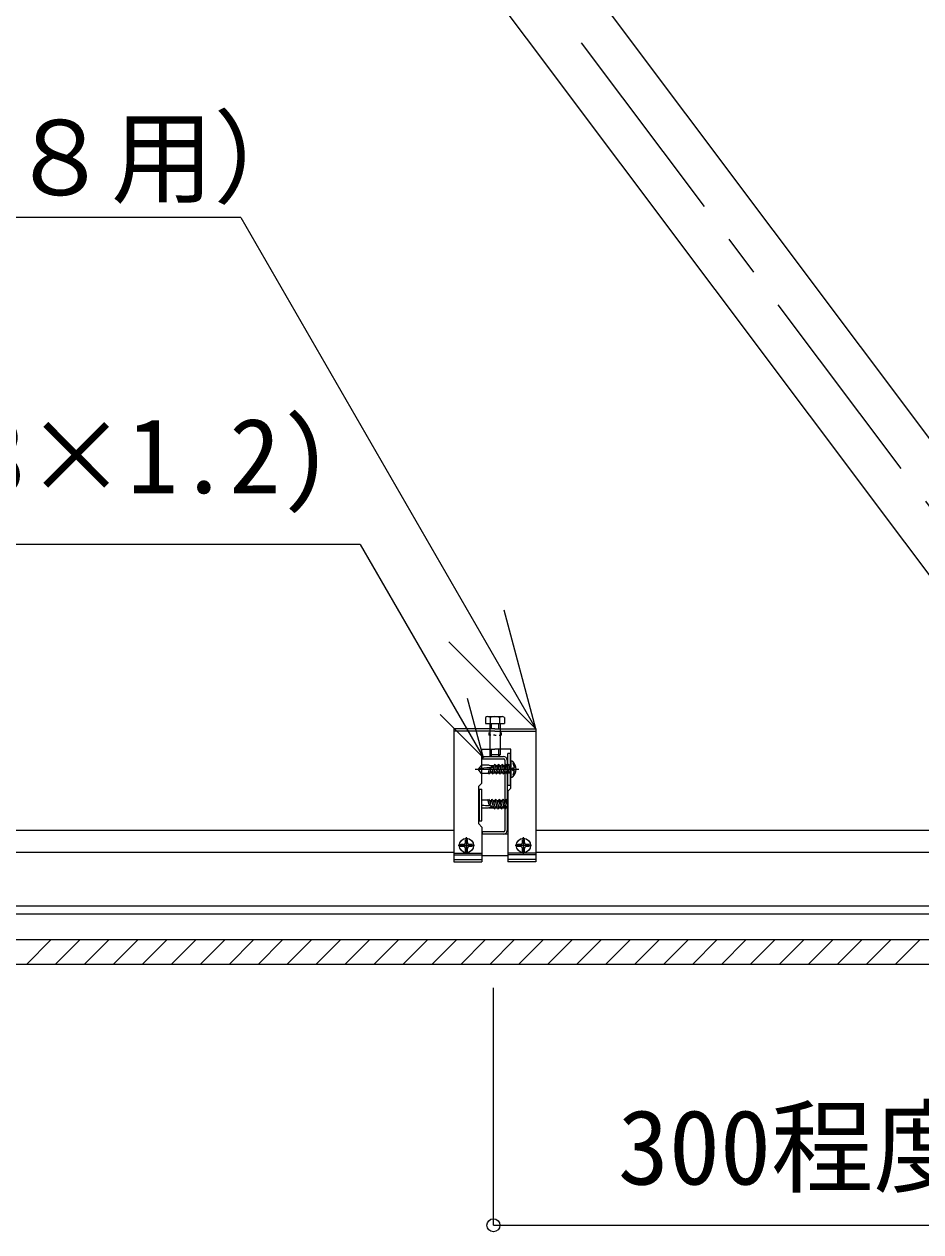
# Model space of a CAD drawing. Units: millimetres at full size, sheet at 1:20; details may follow other scales. Extents: x -4155 to 4045, y -2866 to 2834.
# Drawn here: x 1020 to 1458, y -2214 to -1624 of the extents above; entities that cross this region are included whole.
import ezdxf
from ezdxf.enums import TextEntityAlignment as Align

# ---------------------------------------------------------------- set-up
doc = ezdxf.new("R2010")
doc.units = ezdxf.units.MM
doc.header["$LTSCALE"] = 20
doc.linetypes.add('CHAIN1', pattern=[8, 5, -1, 1, -1])
for name, color, linetype, lineweight in [('1-0_断面', 7, 'Continuous', 9), ('1-1_寸法', 7, 'Continuous', 9), ('1-2_文字', 7, 'Continuous', 9)]:
    doc.layers.add(name, color=color, linetype=linetype, lineweight=lineweight)
doc.styles.add('ＭＳ ゴシック', font='')
doc.styles.get('ＭＳ ゴシック').set_extended_font_data('MS Gothic')

msp = doc.modelspace()

# ---------------------------------------------------------------- linework, layer by layer
at = {"layer": '1-0_断面'}
for p, q in [((1528.44, -1914.81), (1219.73, -1503.21)), ((1246.72, -1962.5), (1253.65, -1962.5)), ((1247.87, -1963), (1247.87, -1966)), ((1252.49, -1963), (1252.49, -1966)), ((1254.8, -1963), (1254.8, -1966)), ((1250.18, -1968.5), (1230.18, -1968.5)), ((1230.18, -1968.5), (1230.18, -2033.5)), ((1250.18, -1969.7), (1230.18, -1969.7)), ((1247.68, -1966), (1247.68, -1968.5)), ((1247.68, -1968.5), (1247.68, -1978.5)), ((1248.38, -1966), (1248.38, -1968.5)), ((1250.18, -1968.5), (1270.18, -1968.5)), ((1250.18, -1969.7), (1270.18, -1969.7)), ((1251.98, -1966), (1251.98, -1968.5)), ((1252.68, -1966), (1252.68, -1968.5)), ((1252.68, -1968.5), (1252.68, -1978.5)), ((1270.18, -1968.5), (1270.18, -2033.5)), ((1247.18, -1970.34), (1247.18, -1971.64)), ((1248.11, -1971.64), (1247.18, -1971.64)), ((1250.18, -1971.64), (1249.54, -1971.64)), ((1250.18, -1971.64), (1250.83, -1971.64)), ((1252.25, -1971.64), (1253.18, -1971.64)), ((1253.18, -1970.34), (1253.18, -1971.64)), ((1243.83, -1978.5), (1250.18, -1978.5)), ((1247.68, -1978.5), (1247.68, -1981.3)), ((1248.38, -1982), (1247.68, -1981.3)), ((1248.38, -1978.5), (1248.38, -1982)), ((1258.03, -1978.5), (1250.18, -1978.5)), ((1251.98, -1978.5), (1251.98, -1982)), ((1251.98, -1982), (1252.68, -1981.3)), ((1258.03, -1980.5), (1256.53, -1980.5)), ((1256.53, -1996), (1256.53, -1980.5)), ((1257.73, -1996), (1257.73, -1980.5)), ((1258.03, -1997.5), (1258.03, -1978.5)), ((1243.59, -1986.27), (1242.04, -1988.25)), ((1247.26, -1986.27), (1243.59, -1986.27)), ((1244.18, -1982), (1254.38, -1982)), ((1244.18, -1982), (1244.18, -1983.2)), ((1244.18, -1983.2), (1254.38, -1983.2)), ((1247.57, -1988.25), (1248.15, -1987.53)), ((1248.96, -1987.36), (1247.64, -1987.6)), ((1247.69, -1986.47), (1249.8, -1986.47)), ((1248.15, -1987.53), (1248.35, -1988.25)), ((1248.51, -1986.93), (1249.67, -1986.93)), ((1248.84, -1990.04), (1249.8, -1986.47)), ((1249.62, -1990.04), (1250.57, -1986.47)), ((1249.8, -1986.47), (1250.38, -1985.75)), ((1250.38, -1985.75), (1250.57, -1986.47)), ((1250.45, -1986.93), (1251.42, -1986.93)), ((1250.57, -1986.47), (1251.55, -1986.47)), ((1250.59, -1990.04), (1251.55, -1986.47)), ((1251.37, -1990.04), (1252.32, -1986.47)), ((1251.55, -1986.47), (1252.13, -1985.75)), ((1252.13, -1985.75), (1252.32, -1986.47)), ((1252.2, -1986.93), (1253.17, -1986.93)), ((1252.32, -1986.47), (1253.29, -1986.47)), ((1252.34, -1990.04), (1253.29, -1986.47)), ((1253.12, -1990.04), (1254.07, -1986.47)), ((1253.29, -1986.47), (1253.87, -1985.75)), ((1253.87, -1985.75), (1254.07, -1986.47)), ((1253.95, -1986.93), (1254.23, -1986.93)), ((1254.07, -1986.47), (1254.21, -1986.47)), ((1254.23, -1986.47), (1255.04, -1986.47)), ((1254.23, -1989.49), (1255.04, -1986.47)), ((1254.23, -1986.93), (1254.92, -1986.93)), ((1254.98, -1983.8), (1254.98, -2018.2)), ((1255.04, -1986.47), (1255.62, -1985.75)), ((1255.62, -1985.75), (1255.82, -1986.47)), ((1255.7, -1986.93), (1256.67, -1986.93)), ((1255.82, -1986.47), (1256.79, -1986.47)), ((1255.84, -1990.04), (1256.79, -1986.47)), ((1256.03, -1987.25), (1256.53, -1987.25)), ((1256.18, -1983.8), (1256.18, -2018.2)), ((1256.61, -1990.04), (1257.57, -1986.47)), ((1256.79, -1986.47), (1257.37, -1985.75)), ((1257.37, -1985.75), (1257.57, -1986.47)), ((1257.45, -1986.93), (1258.03, -1986.93)), ((1257.57, -1986.47), (1258.03, -1986.47)), ((1258.03, -1984.37), (1258.03, -1992.14)), ((1258.9, -1987.65), (1259.58, -1987.65)), ((1240.55, -1988.25), (1261.93, -1988.25)), ((1243.67, -1990.3), (1242.04, -1988.25)), ((1247.13, -1990.3), (1243.67, -1990.3)), ((1247.09, -1990.04), (1247.57, -1988.25)), ((1247.09, -1990.04), (1247.29, -1990.75)), ((1247.29, -1990.75), (1247.87, -1990.04)), ((1247.87, -1990.04), (1248.35, -1988.25)), ((1247.87, -1990.04), (1248.84, -1990.04)), ((1247.99, -1989.58), (1248.96, -1989.58)), ((1248.84, -1990.04), (1249.04, -1990.75)), ((1249.04, -1990.75), (1249.62, -1990.04)), ((1249.62, -1990.04), (1250.59, -1990.04)), ((1249.74, -1989.58), (1250.71, -1989.58)), ((1250.59, -1990.04), (1250.79, -1990.75)), ((1250.79, -1990.75), (1251.37, -1990.04)), ((1251.37, -1990.04), (1252.34, -1990.04)), ((1251.49, -1989.58), (1252.46, -1989.58)), ((1252.34, -1990.04), (1252.54, -1990.75)), ((1252.54, -1990.75), (1253.12, -1990.04)), ((1253.12, -1990.04), (1254.09, -1990.04)), ((1253.24, -1989.58), (1254.21, -1989.58)), ((1254.09, -1990.04), (1254.17, -1989.74)), ((1254.09, -1990.04), (1254.23, -1990.57)), ((1254.23, -1990.57), (1254.28, -1990.75)), ((1254.86, -1990.04), (1255.84, -1990.04)), ((1254.99, -1989.58), (1255.96, -1989.58)), ((1255.84, -1990.04), (1256.03, -1990.75)), ((1256.03, -1990.75), (1256.61, -1990.04)), ((1256.61, -1990.04), (1257.59, -1990.04)), ((1256.74, -1989.58), (1257.71, -1989.58)), ((1257.59, -1990.04), (1258.03, -1988.37)), ((1257.59, -1990.04), (1257.78, -1990.75)), ((1258.03, -1988), (1257.78, -1988.25)), ((1258.03, -1988.5), (1257.78, -1988.25)), ((1257.78, -1990.75), (1258.03, -1990.44)), ((1258.9, -1988.85), (1259.58, -1988.85)), ((1242.33, -2015), (1242.33, -1996.5)), ((1242.33, -1998), (1243.83, -1998)), ((1242.63, -2013.5), (1242.63, -1998)), ((1243.83, -2013.5), (1243.83, -1998)), ((1256.53, -1996), (1258.03, -1996)), ((1258.03, -1997.5), (1256.53, -1999)), ((1256.53, -1999), (1256.53, -2033.5)), ((1246.83, -2003.29), (1243.83, -2003.29)), ((1246.79, -2003.55), (1246.99, -2002.83)), ((1246.79, -2003.55), (1247.27, -2005.34)), ((1246.99, -2002.83), (1247.57, -2003.55)), ((1247.27, -2005.34), (1247.85, -2006.05)), ((1247.57, -2003.55), (1248.05, -2005.34)), ((1247.57, -2003.55), (1248.54, -2003.55)), ((1247.69, -2004.01), (1248.66, -2004.01)), ((1247.85, -2006.05), (1248.05, -2005.34)), ((1248.54, -2003.55), (1248.74, -2002.83)), ((1248.54, -2003.55), (1249.5, -2007.11)), ((1248.74, -2002.83), (1249.32, -2003.55)), ((1249.32, -2003.55), (1250.29, -2003.55)), ((1249.32, -2003.55), (1250.27, -2007.11)), ((1249.44, -2004.01), (1250.41, -2004.01)), ((1250.29, -2003.55), (1250.49, -2002.83)), ((1250.29, -2003.55), (1251.25, -2007.11)), ((1250.49, -2002.83), (1251.07, -2003.55)), ((1251.07, -2003.55), (1252.04, -2003.55)), ((1251.07, -2003.55), (1252.02, -2007.11)), ((1251.19, -2004.01), (1252.16, -2004.01)), ((1252.04, -2003.55), (1252.24, -2002.83)), ((1252.04, -2003.55), (1252.99, -2007.11)), ((1252.24, -2002.83), (1252.82, -2003.55)), ((1252.82, -2003.55), (1253.79, -2003.55)), ((1252.82, -2003.55), (1253.77, -2007.11)), ((1252.94, -2004.01), (1253.91, -2004.01)), ((1253.79, -2003.55), (1253.93, -2003.02)), ((1253.79, -2003.55), (1253.87, -2003.84)), ((1253.93, -2003.02), (1253.98, -2002.83)), ((1253.93, -2004.09), (1254.74, -2007.11)), ((1254.56, -2003.55), (1255.54, -2003.55)), ((1254.69, -2004.01), (1255.66, -2004.01)), ((1255.54, -2003.55), (1255.73, -2002.83)), ((1255.54, -2003.55), (1256.49, -2007.11)), ((1255.73, -2002.83), (1256.31, -2003.55)), ((1256.31, -2003.55), (1256.53, -2003.55)), ((1256.31, -2003.55), (1256.53, -2004.37)), ((1256.44, -2004.01), (1256.53, -2004.01)), ((1246.96, -2007.31), (1243.83, -2007.31)), ((1248.66, -2006.23), (1247.34, -2005.99)), ((1247.39, -2007.11), (1249.5, -2007.11)), ((1248.21, -2006.66), (1249.37, -2006.66)), ((1249.5, -2007.11), (1250.08, -2007.83)), ((1250.08, -2007.83), (1250.27, -2007.11)), ((1250.15, -2006.66), (1251.12, -2006.66)), ((1250.27, -2007.11), (1251.25, -2007.11)), ((1251.25, -2007.11), (1251.83, -2007.83)), ((1251.83, -2007.83), (1252.02, -2007.11)), ((1251.9, -2006.66), (1252.87, -2006.66)), ((1252.02, -2007.11), (1252.99, -2007.11)), ((1252.99, -2007.11), (1253.57, -2007.83)), ((1253.57, -2007.83), (1253.77, -2007.11)), ((1253.65, -2006.66), (1253.93, -2006.66)), ((1253.77, -2007.11), (1253.91, -2007.11)), ((1253.93, -2006.66), (1254.62, -2006.66)), ((1253.93, -2007.11), (1254.74, -2007.11)), ((1254.74, -2007.11), (1255.32, -2007.83)), ((1255.32, -2007.83), (1255.52, -2007.11)), ((1255.4, -2006.66), (1256.37, -2006.66)), ((1255.52, -2007.11), (1256.49, -2007.11)), ((1255.73, -2006.33), (1256.23, -2006.33)), ((1256.49, -2007.11), (1256.53, -2007.16)), ((1242.33, -2013.5), (1243.83, -2013.5)), ((1242.33, -2015), (1243.83, -2016.5)), ((1243.83, -2016.5), (1243.83, -2033.5)), ((-441.02, -2018.09), (1230.18, -2018.09)), ((1235.76, -2024), (1235.76, -2022.55)), ((1236.26, -2029.5), (1236.26, -2021.5)), ((1236.26, -2021.74), (1236.26, -2029.39)), ((1236.76, -2024), (1236.76, -2022.55)), ((1256.53, -2020), (1243.83, -2020)), ((1244.18, -2020), (1244.18, -2018.8)), ((1254.38, -2018.8), (1244.18, -2018.8)), ((1263.61, -2024), (1263.61, -2022.54)), ((1264.11, -2029.5), (1264.11, -2021.5)), ((1264.11, -2021.73), (1264.11, -2029.38)), ((1264.61, -2024), (1264.61, -2022.54)), ((1270.18, -2018.09), (1463.15, -2018.09)), ((-441.02, -2028.69), (1230.18, -2028.69)), ((1240.26, -2025.5), (1232.26, -2025.5)), ((1233.01, -2025.5), (1239.13, -2025.5)), ((1234.76, -2025), (1233.3, -2025)), ((1234.76, -2026), (1233.3, -2026)), ((1235.76, -2028.46), (1235.76, -2027)), ((1236.76, -2028.46), (1236.76, -2027)), ((1239.22, -2025), (1237.76, -2025)), ((1239.22, -2026), (1237.76, -2026)), ((1268.11, -2025.5), (1260.11, -2025.5)), ((1262.61, -2025), (1261.15, -2025)), ((1262.61, -2026), (1261.15, -2026)), ((1267.36, -2025.5), (1261.24, -2025.5)), ((1263.61, -2028.45), (1263.61, -2027)), ((1264.61, -2028.45), (1264.61, -2027)), ((1267.07, -2025), (1265.61, -2025)), ((1267.07, -2026), (1265.61, -2026)), ((1270.18, -2028.69), (1829.47, -2028.69)), ((1230.18, -2029.28), (1243.83, -2029.28)), ((1230.18, -2030.06), (1243.83, -2030.06)), ((1230.18, -2032.3), (1243.83, -2032.3)), ((1230.18, -2033.5), (1243.83, -2033.5)), ((1256.53, -2030.6), (1243.83, -2030.6)), ((1270.18, -2029.28), (1256.53, -2029.28)), ((1270.18, -2030.06), (1256.53, -2030.06)), ((1270.18, -2032.3), (1256.53, -2032.3)), ((1270.18, -2033.5), (1256.53, -2033.5)), ((3600.38, -2055.09), (-441.02, -2055.09)), ((3600.38, -2059.09), (-441.02, -2059.09)), ((1392.4, -2059.14), (1392.45, -2059.1)), ((3600.38, -2071.59), (-441.02, -2071.59)), ((1021.36, -2083.59), (1033.36, -2071.59)), ((1035.5, -2083.59), (1047.5, -2071.59)), ((1049.64, -2083.59), (1061.64, -2071.59)), ((1063.78, -2083.59), (1075.78, -2071.59)), ((1077.93, -2083.59), (1089.93, -2071.59)), ((1092.07, -2083.59), (1104.07, -2071.59)), ((1106.21, -2083.59), (1118.21, -2071.59)), ((1120.35, -2083.59), (1132.35, -2071.59)), ((1134.49, -2083.59), (1146.49, -2071.59)), ((1148.64, -2083.59), (1160.64, -2071.59)), ((1162.78, -2083.59), (1174.78, -2071.59)), ((1176.92, -2083.59), (1188.92, -2071.59)), ((1191.06, -2083.59), (1203.06, -2071.59)), ((1205.2, -2083.59), (1217.2, -2071.59)), ((1219.35, -2083.59), (1231.35, -2071.59)), ((1233.49, -2083.59), (1245.49, -2071.59)), ((1247.63, -2083.59), (1259.63, -2071.59)), ((1261.77, -2083.59), (1273.77, -2071.59)), ((1275.92, -2083.59), (1287.92, -2071.59)), ((1290.06, -2083.59), (1302.06, -2071.59)), ((1304.2, -2083.59), (1316.2, -2071.59)), ((1318.34, -2083.59), (1330.34, -2071.59)), ((1332.48, -2083.59), (1344.48, -2071.59)), ((1346.63, -2083.59), (1358.63, -2071.59)), ((1360.77, -2083.59), (1372.77, -2071.59)), ((1374.91, -2083.59), (1386.91, -2071.59)), ((1389.05, -2083.59), (1401.05, -2071.59)), ((1403.19, -2083.59), (1415.19, -2071.59)), ((1417.34, -2083.59), (1429.34, -2071.59)), ((1431.48, -2083.59), (1443.48, -2071.59)), ((1445.62, -2083.59), (1457.62, -2071.59)), ((3600.38, -2083.59), (-441.02, -2083.59))]:
    msp.add_line(p, q, dxfattribs=at)
at = {"layer": '1-0_断面', "color": 4, "linetype": 'CHAIN1'}
msp.add_line((1196.38, -1505.41), (1512.44, -1926.81), dxfattribs=at)
at = {"layer": '1-0_断面'}
for points in [[(1528.44, -1914.81), (1496.44, -1938.81), (1173.03, -1507.61)], [(1245.57, -1963), (1245.57, -1966), (1254.8, -1966)], [(1242.33, -1996.5), (1243.83, -1995), (1243.83, -1978.5)], [(1252.68, -1978.5), (1252.68, -1981.3), (1247.68, -1981.3)], [(1248.96, -1987.36), (1248.36, -1986.79), (1247.26, -1986.27)], [(1254.28, -1990.75), (1254.86, -1990.04), (1255.82, -1986.47)], [(1253.98, -2002.83), (1254.56, -2003.55), (1255.52, -2007.11)], [(1248.66, -2006.23), (1248.06, -2006.8), (1246.96, -2007.31)]]:
    msp.add_lwpolyline(points, dxfattribs=at)
for centre in [(1236.26, -2025.5), (1264.11, -2025.5)]:
    msp.add_circle(centre, 3.5, dxfattribs=at)
for centre, radius, start, end in [((1246.72, -1964.09), 1.58, 43.17355, 136.82645), ((1250.18, -1968.09), 5.58, 65.5673, 114.4327), ((1253.65, -1964.09), 1.58, 43.17355, 136.82645), ((1247.29, -2008.94), 21.35, 89.06782, 104.2543), ((1254.38, -1983.8), 1.8, 0, 90), ((1254.38, -1983.8), 0.6, 0, 90), ((1258.15, -1984.38), 0.117, 89.02011, 171.38429), ((1258.15, -1985.55), 1.28, 54.00873, 90.08937), ((1259.26, -1988.25), 0.699, 120.81566, 239.18423), ((1255.59, -1988.25), 5, 359.99995, 48.47899), ((1259.46, -1985.48), 0.431, 94.13362, 184.47853), ((1254.26, -1988.25), 5.5, 8.33369, 29.92578), ((1259.32, -1987.35), 0.394, 310.10379, 344.64825), ((1258.15, -1992.12), 0.117, 188.18623, 270.98085), ((1258.15, -1990.96), 1.28, 269.82111, 306.01746), ((1255.59, -1988.25), 5, 311.52902, 359.99995), ((1254.26, -1988.25), 5.5, 330.07637, 351.66556), ((1259.46, -1991.03), 0.431, 175.48814, 265.86568), ((1259.32, -1989.15), 0.394, 15.35164, 49.88438), ((1246.99, -1984.64), 21.35, 261.48757, 270.93217), ((1254.38, -2018.2), 1.8, 270, 0), ((1254.38, -2018.2), 0.6, 270, 0), ((1236.26, -2025.5), 3, 170.40593, 189.59407), ((1234.76, -2024), 1, 270, 0), ((1234.76, -2027), 1, 0, 90), ((1237.76, -2024), 1, 180, 270), ((1237.76, -2027), 1, 90, 180), ((1264.11, -2025.5), 3, 170.40593, 189.59407), ((1262.61, -2024), 1, 270, 0), ((1262.61, -2027), 1, 0, 90), ((1265.61, -2024), 1, 180, 270), ((1265.61, -2027), 1, 90, 180)]:
    msp.add_arc(centre, radius, start, end, dxfattribs=at)
at = {"layer": '1-1_寸法'}
for q in [(1249.45, -2095.03), (1849.45, -2211.02)]:
    msp.add_line((1249.45, -2211.02), q, dxfattribs=at)
msp.add_circle((1249.45, -2211.02), 3.19, dxfattribs=at)
at = {"layer": '1-2_文字'}
for p, q in [((1126.05, -1718.85), (572.66, -1718.85)), ((1126.05, -1718.85), (1270.18, -1968.5)), ((1184.42, -1878.49), (658.01, -1878.49)), ((1184.42, -1878.49), (1244.59, -1982.71)), ((1270.18, -1968.5), (1254.65, -1910.55)), ((1270.18, -1968.5), (1227.76, -1926.08)), ((1244.59, -1982.71), (1236.83, -1953.73)), ((1244.59, -1982.71), (1223.38, -1961.49))]:
    msp.add_line(p, q, dxfattribs=at)

# ---------------------------------------------------------------- texts
at = {"layer": '1-1_寸法', "style": 'ＭＳ ゴシック'}
msp.add_text('300程度', height=36.66, dxfattribs=at).set_placement((1310.21, -2202.12), align=Align.BOTTOM_LEFT)
at = {"layer": '1-2_文字', "style": 'ＭＳ ゴシック'}
for s, p in [('ＤＨクリップ（Ｃ３８用）', (562.72, -1718.85)), ('補強材(C38×18×1.2)', (671.22, -1864.43))]:
    msp.add_text(s, height=36.66, dxfattribs=at).set_placement(p, align=Align.BOTTOM_LEFT)

doc.saveas('drawing.dxf')
